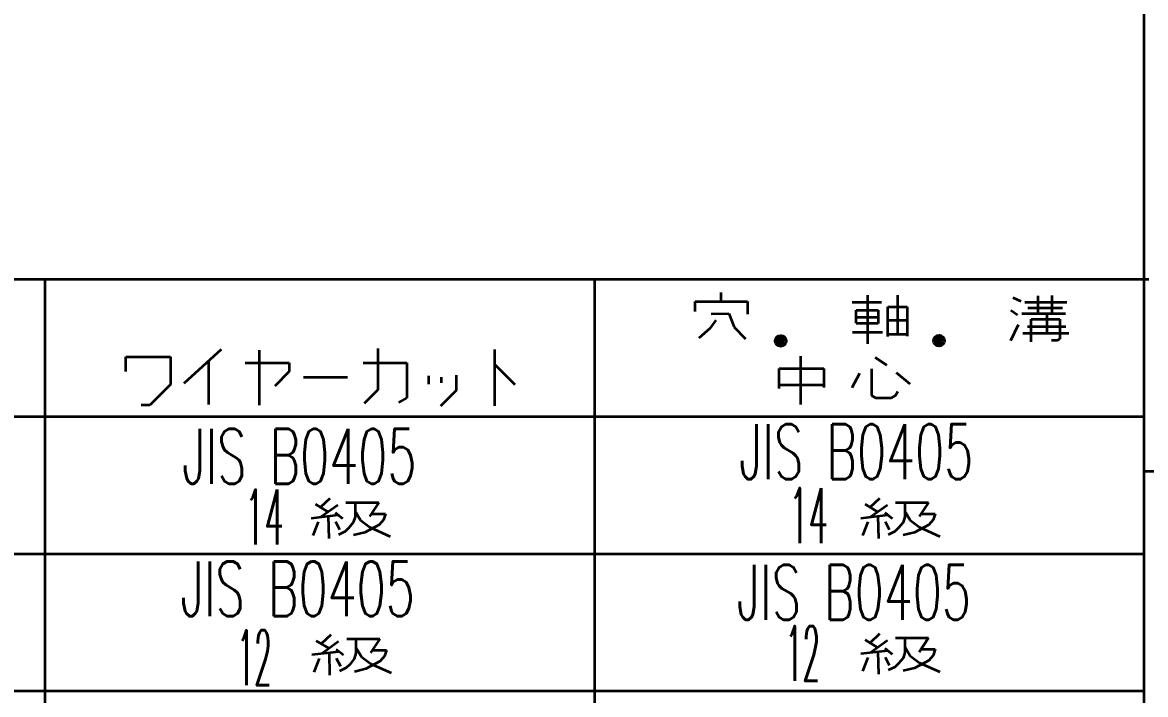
# Model space of a CAD drawing. Header units: millimetres. Extents: x 1333 to 104182, y -63211 to -5704.
# Drawn here: x 48331.59 to 48372.46, y -63186.41 to -63161.92 of the extents above; entities that cross this region are included whole.
import ezdxf
from ezdxf.enums import TextEntityAlignment as Align

# ---------------------------------------------------------------- set-up
doc = ezdxf.new("R2010")
doc.units = ezdxf.units.MM
doc.header["$LTSCALE"] = 0.5
doc.styles.get("Standard").update_dxf_attribs({"font": 'simplex.shx'})

msp = doc.modelspace()

# ---------------------------------------------------------------- linework, layer by layer
at = {"color": 7, "lineweight": 35}
for p, q in [((48372.405, -63047.278), (48372.405, -63172.422)), ((48372.405, -63047.278), (48372.405, -63172.422)), ((48252.405, -63171.278), (48372.583, -63171.278)), ((48252.405, -63171.278), (48372.583, -63171.278)), ((48332.405, -63171.278), (48332.405, -63191.278)), ((48332.405, -63171.278), (48332.405, -63191.278)), ((48352.405, -63171.278), (48352.405, -63196.278)), ((48352.405, -63171.278), (48352.405, -63196.278)), ((48372.405, -63172.422), (48372.405, -63201.278)), ((48372.405, -63172.422), (48372.405, -63201.278)), ((48252.405, -63176.278), (48372.405, -63176.278)), ((48252.405, -63176.278), (48372.405, -63176.278)), ((48399.405, -63178.278), (48372.405, -63178.278)), ((48399.405, -63178.278), (48372.405, -63178.278)), ((48292.405, -63181.278), (48372.405, -63181.278)), ((48292.405, -63181.278), (48372.405, -63181.278)), ((48372.405, -63186.278), (48312.405, -63186.278)), ((48372.405, -63186.278), (48312.405, -63186.278))]:
    msp.add_line(p, q, dxfattribs=at)
at = {"color": 7, "lineweight": 35, "ltscale": 0.008194}
msp.add_line((48357.003, -63171.754), (48357.003, -63172.082), dxfattribs=at)
msp.add_line((48357.003, -63171.754), (48357.003, -63172.082), dxfattribs=at)
at = {"color": 7, "lineweight": 35, "ltscale": 0.044495}
msp.add_line((48362.347, -63171.85), (48362.347, -63173.63), dxfattribs=at)
msp.add_line((48362.347, -63171.85), (48362.347, -63173.63), dxfattribs=at)
at = {"color": 7, "lineweight": 35, "ltscale": 0.035538}
msp.add_line((48363.437, -63171.854), (48363.437, -63173.275), dxfattribs=at)
msp.add_line((48363.437, -63171.854), (48363.437, -63173.275), dxfattribs=at)
at = {"color": 7, "lineweight": 35, "ltscale": 0.007961}
msp.add_line((48367.634, -63171.942), (48367.925, -63172.071), dxfattribs=at)
msp.add_line((48367.634, -63171.942), (48367.925, -63172.071), dxfattribs=at)
at = {"color": 7, "lineweight": 35, "ltscale": 0.016248}
msp.add_line((48368.54, -63171.876), (48368.54, -63172.526), dxfattribs=at)
msp.add_line((48368.54, -63171.876), (48368.54, -63172.526), dxfattribs=at)
at = {"color": 7, "lineweight": 35, "ltscale": 0.016525}
msp.add_line((48369.052, -63171.865), (48369.052, -63172.526), dxfattribs=at)
msp.add_line((48369.052, -63171.865), (48369.052, -63172.526), dxfattribs=at)
at = {"color": 7, "lineweight": 35, "ltscale": 0.047644}
msp.add_line((48356.078, -63172.082), (48357.984, -63172.082), dxfattribs=at)
msp.add_line((48356.078, -63172.082), (48357.984, -63172.082), dxfattribs=at)
at = {"color": 7, "lineweight": 35, "ltscale": 0.009323}
msp.add_line((48356.078, -63172.455), (48356.078, -63172.082), dxfattribs=at)
msp.add_line((48356.078, -63172.455), (48356.078, -63172.082), dxfattribs=at)
at = {"color": 7, "lineweight": 35, "ltscale": 0.011584}
msp.add_line((48357.984, -63172.082), (48357.984, -63172.545), dxfattribs=at)
msp.add_line((48357.984, -63172.082), (48357.984, -63172.545), dxfattribs=at)
at = {"color": 7, "lineweight": 35, "ltscale": 0.026721}
msp.add_line((48361.783, -63172.116), (48362.852, -63172.116), dxfattribs=at)
msp.add_line((48361.783, -63172.116), (48362.852, -63172.116), dxfattribs=at)
at = {"color": 7, "lineweight": 35, "ltscale": 0.020081}
for p, q in [((48361.93, -63172.404), (48362.734, -63172.404)), ((48361.93, -63172.404), (48362.734, -63172.404)), ((48361.93, -63172.662), (48362.734, -63172.662)), ((48361.93, -63172.662), (48362.734, -63172.662)), ((48362.734, -63172.891), (48361.93, -63172.891)), ((48362.734, -63172.891), (48361.93, -63172.891))]:
    msp.add_line(p, q, dxfattribs=at)
at = {"color": 7, "lineweight": 35, "ltscale": 0.011816}
msp.add_line((48361.93, -63172.876), (48361.93, -63172.404), dxfattribs=at)
msp.add_line((48361.93, -63172.876), (48361.93, -63172.404), dxfattribs=at)
at = {"color": 7, "lineweight": 35, "ltscale": 0.012186}
msp.add_line((48362.734, -63172.404), (48362.734, -63172.891), dxfattribs=at)
msp.add_line((48362.734, -63172.404), (48362.734, -63172.891), dxfattribs=at)
at = {"color": 7, "lineweight": 35, "ltscale": 0.017505}
for p, q in [((48363.091, -63172.278), (48363.791, -63172.278)), ((48363.091, -63172.278), (48363.791, -63172.278)), ((48363.091, -63172.769), (48363.791, -63172.769)), ((48363.091, -63172.769), (48363.791, -63172.769)), ((48363.091, -63173.279), (48363.791, -63173.279)), ((48363.091, -63173.279), (48363.791, -63173.279))]:
    msp.add_line(p, q, dxfattribs=at)
at = {"color": 7, "lineweight": 35, "ltscale": 0.027048}
msp.add_line((48363.091, -63173.36), (48363.091, -63172.278), dxfattribs=at)
msp.add_line((48363.091, -63173.36), (48363.091, -63172.278), dxfattribs=at)
at = {"color": 7, "lineweight": 35, "ltscale": 0.026678}
msp.add_line((48363.791, -63172.278), (48363.791, -63173.345), dxfattribs=at)
msp.add_line((48363.791, -63172.278), (48363.791, -63173.345), dxfattribs=at)
at = {"color": 7, "lineweight": 35, "ltscale": 0.007469}
msp.add_line((48367.556, -63172.4), (48367.799, -63172.574), dxfattribs=at)
msp.add_line((48367.556, -63172.4), (48367.799, -63172.574), dxfattribs=at)
at = {"color": 7, "lineweight": 35, "ltscale": 0.038135}
msp.add_line((48368.068, -63172.105), (48369.594, -63172.105), dxfattribs=at)
msp.add_line((48368.068, -63172.105), (48369.594, -63172.105), dxfattribs=at)
at = {"color": 7, "lineweight": 35, "ltscale": 0.031494}
msp.add_line((48368.183, -63172.315), (48369.442, -63172.315), dxfattribs=at)
msp.add_line((48368.183, -63172.315), (48369.442, -63172.315), dxfattribs=at)
at = {"color": 7, "lineweight": 35, "ltscale": 0.009085}
msp.add_line((48356.822, -63172.771), (48356.608, -63173.065), dxfattribs=at)
msp.add_line((48356.822, -63172.771), (48356.608, -63173.065), dxfattribs=at)
at = {"color": 7, "lineweight": 35, "ltscale": 0.016067}
msp.add_line((48356.653, -63172.534), (48357.296, -63172.522), dxfattribs=at)
msp.add_line((48356.653, -63172.534), (48357.296, -63172.522), dxfattribs=at)
at = {"color": 7, "lineweight": 35, "ltscale": 0.01343}
msp.add_line((48357.296, -63172.522), (48357.499, -63173.02), dxfattribs=at)
msp.add_line((48357.296, -63172.522), (48357.499, -63173.02), dxfattribs=at)
at = {"color": 7, "lineweight": 35, "ltscale": 0.03988}
msp.add_line((48367.962, -63172.526), (48369.557, -63172.526), dxfattribs=at)
msp.add_line((48367.962, -63172.526), (48369.557, -63172.526), dxfattribs=at)
at = {"color": 7, "lineweight": 35, "ltscale": 0.02616}
msp.add_line((48368.304, -63172.725), (48369.351, -63172.725), dxfattribs=at)
msp.add_line((48368.304, -63172.725), (48369.351, -63172.725), dxfattribs=at)
at = {"color": 7, "lineweight": 35, "ltscale": 0.02077}
msp.add_line((48368.304, -63173.556), (48368.304, -63172.725), dxfattribs=at)
msp.add_line((48368.304, -63173.556), (48368.304, -63172.725), dxfattribs=at)
at = {"color": 7, "lineweight": 35, "ltscale": 0.017722}
msp.add_line((48368.872, -63172.526), (48368.872, -63173.235), dxfattribs=at)
msp.add_line((48368.872, -63172.526), (48368.872, -63173.235), dxfattribs=at)
at = {"color": 7, "lineweight": 35, "ltscale": 0.018094}
msp.add_line((48369.351, -63172.725), (48369.351, -63173.449), dxfattribs=at)
msp.add_line((48369.351, -63172.725), (48369.351, -63173.449), dxfattribs=at)
at = {"color": 7, "lineweight": 35, "ltscale": 0.01339}
msp.add_line((48356.608, -63173.065), (48356.213, -63173.427), dxfattribs=at)
msp.add_line((48356.608, -63173.065), (48356.213, -63173.427), dxfattribs=at)
at = {"color": 7, "lineweight": 35, "ltscale": 0.014779}
msp.add_line((48357.499, -63173.02), (48357.905, -63173.449), dxfattribs=at)
msp.add_line((48357.499, -63173.02), (48357.905, -63173.449), dxfattribs=at)
at = {"color": 7, "lineweight": 35, "ltscale": 0.027539}
msp.add_line((48361.794, -63173.201), (48362.896, -63173.201), dxfattribs=at)
msp.add_line((48361.794, -63173.201), (48362.896, -63173.201), dxfattribs=at)
at = {"color": 7, "lineweight": 35, "ltscale": 0.016422}
msp.add_line((48367.56, -63173.512), (48367.847, -63172.921), dxfattribs=at)
msp.add_line((48367.56, -63173.512), (48367.847, -63172.921), dxfattribs=at)
at = {"color": 7, "lineweight": 35, "ltscale": 0.041724}
msp.add_line((48368.002, -63173.235), (48369.671, -63173.235), dxfattribs=at)
msp.add_line((48368.002, -63173.235), (48369.671, -63173.235), dxfattribs=at)
at = {"color": 7, "lineweight": 35, "ltscale": 0.034998}
msp.add_line((48368.168, -63172.998), (48369.568, -63172.998), dxfattribs=at)
msp.add_line((48368.168, -63172.998), (48369.568, -63172.998), dxfattribs=at)
at = {"color": 7, "lineweight": 35, "ltscale": 0.009827}
for p, q in [((48358.989, -63173.483), (48359.382, -63173.482)), ((48359.382, -63173.482), (48358.989, -63173.483)), ((48358.989, -63173.483), (48359.382, -63173.482)), ((48359.382, -63173.482), (48358.989, -63173.483)), ((48364.752, -63173.477), (48365.145, -63173.477)), ((48365.145, -63173.477), (48364.752, -63173.477)), ((48364.752, -63173.477), (48365.145, -63173.477)), ((48365.145, -63173.477), (48364.752, -63173.477))]:
    msp.add_line(p, q, dxfattribs=at)
at = {"color": 7, "lineweight": 35, "ltscale": 0.009973}
for p, q in [((48359.382, -63173.482), (48358.998, -63173.59)), ((48359.382, -63173.482), (48358.998, -63173.59)), ((48365.145, -63173.477), (48364.76, -63173.584)), ((48365.145, -63173.477), (48364.76, -63173.584))]:
    msp.add_line(p, q, dxfattribs=at)
at = {"color": 7, "lineweight": 35, "ltscale": 0.009339}
for p, q in [((48358.998, -63173.59), (48359.372, -63173.595)), ((48358.998, -63173.59), (48359.372, -63173.595)), ((48364.76, -63173.584), (48365.134, -63173.589)), ((48364.76, -63173.584), (48365.134, -63173.589))]:
    msp.add_line(p, q, dxfattribs=at)
at = {"color": 7, "lineweight": 35, "ltscale": 0.008787}
msp.add_line((48359.047, -63173.376), (48359.382, -63173.482), dxfattribs=at)
msp.add_line((48359.047, -63173.376), (48359.382, -63173.482), dxfattribs=at)
at = {"color": 7, "lineweight": 35, "ltscale": 0.007298}
msp.add_line((48359.339, -63173.392), (48359.047, -63173.376), dxfattribs=at)
msp.add_line((48359.339, -63173.392), (48359.047, -63173.376), dxfattribs=at)
at = {"color": 7, "lineweight": 35, "ltscale": 0.008292}
msp.add_line((48359.372, -63173.595), (48359.047, -63173.665), dxfattribs=at)
msp.add_line((48359.372, -63173.595), (48359.047, -63173.665), dxfattribs=at)
at = {"color": 7, "lineweight": 35, "ltscale": 0.006446}
for p, q in [((48359.047, -63173.665), (48359.305, -63173.681)), ((48359.047, -63173.665), (48359.305, -63173.681)), ((48364.81, -63173.659), (48365.067, -63173.676)), ((48364.81, -63173.659), (48365.067, -63173.676))]:
    msp.add_line(p, q, dxfattribs=at)
at = {"color": 7, "lineweight": 35, "ltscale": 0.004215}
for p, q in [((48359.186, -63173.321), (48359.339, -63173.392)), ((48359.186, -63173.321), (48359.339, -63173.392)), ((48364.948, -63173.315), (48365.101, -63173.386)), ((48364.948, -63173.315), (48365.101, -63173.386))]:
    msp.add_line(p, q, dxfattribs=at)
at = {"color": 7, "lineweight": 35, "ltscale": 0.008776}
msp.add_line((48364.81, -63173.37), (48365.145, -63173.477), dxfattribs=at)
msp.add_line((48364.81, -63173.37), (48365.145, -63173.477), dxfattribs=at)
at = {"color": 7, "lineweight": 35, "ltscale": 0.007286}
msp.add_line((48365.101, -63173.386), (48364.81, -63173.37), dxfattribs=at)
msp.add_line((48365.101, -63173.386), (48364.81, -63173.37), dxfattribs=at)
at = {"color": 7, "lineweight": 35, "ltscale": 0.008293}
for p, q in [((48365.134, -63173.589), (48364.81, -63173.659)), ((48365.134, -63173.589), (48364.81, -63173.659)), ((48343.012, -63185.074), (48343.169, -63185.366)), ((48343.012, -63185.074), (48343.169, -63185.366)), ((48362.984, -63185.041), (48363.14, -63185.334)), ((48362.984, -63185.041), (48363.14, -63185.334))]:
    msp.add_line(p, q, dxfattribs=at)
at = {"color": 7, "lineweight": 35, "ltscale": 0.005164}
msp.add_line((48369.251, -63173.506), (48369.045, -63173.506), dxfattribs=at)
msp.add_line((48369.251, -63173.506), (48369.045, -63173.506), dxfattribs=at)
at = {"color": 7, "lineweight": 35, "ltscale": 0.002874}
msp.add_line((48369.351, -63173.449), (48369.251, -63173.506), dxfattribs=at)
msp.add_line((48369.351, -63173.449), (48369.251, -63173.506), dxfattribs=at)
at = {"color": 7, "lineweight": 35, "ltscale": 0.045755}
msp.add_line((48337.476, -63175.058), (48338.83, -63173.826), dxfattribs=at)
msp.add_line((48337.476, -63175.058), (48338.83, -63173.826), dxfattribs=at)
at = {"color": 7, "lineweight": 35, "ltscale": 0.050012}
msp.add_line((48340.205, -63173.86), (48340.205, -63175.861), dxfattribs=at)
msp.add_line((48340.205, -63173.86), (48340.205, -63175.861), dxfattribs=at)
at = {"color": 7, "lineweight": 35, "ltscale": 0.037579}
msp.add_line((48344.525, -63173.804), (48344.525, -63175.307), dxfattribs=at)
msp.add_line((48344.525, -63173.804), (48344.525, -63175.307), dxfattribs=at)
at = {"color": 7, "lineweight": 35, "ltscale": 0.051141}
msp.add_line((48348.765, -63173.838), (48348.765, -63175.883), dxfattribs=at)
msp.add_line((48348.765, -63173.838), (48348.765, -63175.883), dxfattribs=at)
at = {"color": 7, "lineweight": 35, "ltscale": 0.043878}
msp.add_line((48359.903, -63174.081), (48359.903, -63175.836), dxfattribs=at)
msp.add_line((48359.903, -63174.081), (48359.903, -63175.836), dxfattribs=at)
at = {"color": 7, "lineweight": 35, "ltscale": 0.040674}
msp.add_line((48335.353, -63174.098), (48336.98, -63174.098), dxfattribs=at)
msp.add_line((48335.353, -63174.098), (48336.98, -63174.098), dxfattribs=at)
at = {"color": 7, "lineweight": 35, "ltscale": 0.013446}
msp.add_line((48335.353, -63174.636), (48335.353, -63174.098), dxfattribs=at)
msp.add_line((48335.353, -63174.636), (48335.353, -63174.098), dxfattribs=at)
at = {"color": 7, "lineweight": 35, "ltscale": 0.02543}
msp.add_line((48336.98, -63174.098), (48336.98, -63175.115), dxfattribs=at)
msp.add_line((48336.98, -63174.098), (48336.98, -63175.115), dxfattribs=at)
at = {"color": 7, "lineweight": 35, "ltscale": 0.0397}
msp.add_line((48338.364, -63174.25), (48338.364, -63175.838), dxfattribs=at)
msp.add_line((48338.364, -63174.25), (48338.364, -63175.838), dxfattribs=at)
at = {"color": 7, "lineweight": 35, "ltscale": 0.040039}
for p, q in [((48339.698, -63174.324), (48341.299, -63174.324)), ((48339.698, -63174.324), (48341.299, -63174.324)), ((48341.818, -63174.844), (48343.42, -63174.844)), ((48341.818, -63174.844), (48343.42, -63174.844))]:
    msp.add_line(p, q, dxfattribs=at)
at = {"color": 7, "lineweight": 35, "ltscale": 0.007913}
msp.add_line((48341.299, -63174.324), (48341.299, -63174.64), dxfattribs=at)
msp.add_line((48341.299, -63174.324), (48341.299, -63174.64), dxfattribs=at)
at = {"color": 7, "lineweight": 35, "ltscale": 0.039746}
msp.add_line((48343.995, -63174.324), (48345.585, -63174.324), dxfattribs=at)
msp.add_line((48343.995, -63174.324), (48345.585, -63174.324), dxfattribs=at)
at = {"color": 7, "lineweight": 35, "ltscale": 0.031647}
msp.add_line((48345.585, -63174.324), (48345.585, -63175.59), dxfattribs=at)
msp.add_line((48345.585, -63174.324), (48345.585, -63175.59), dxfattribs=at)
at = {"color": 7, "lineweight": 35, "ltscale": 0.026344}
msp.add_line((48348.765, -63174.369), (48349.51, -63175.114), dxfattribs=at)
msp.add_line((48348.765, -63174.369), (48349.51, -63175.114), dxfattribs=at)
at = {"color": 7, "lineweight": 35, "ltscale": 0.012576}
msp.add_line((48362.627, -63174.132), (48363.05, -63174.404), dxfattribs=at)
msp.add_line((48362.627, -63174.132), (48363.05, -63174.404), dxfattribs=at)
at = {"color": 7, "lineweight": 35, "ltscale": 0.018567}
msp.add_line((48341.299, -63174.64), (48340.774, -63175.165), dxfattribs=at)
msp.add_line((48341.299, -63174.64), (48340.774, -63175.165), dxfattribs=at)
at = {"color": 7, "lineweight": 35, "ltscale": 0.007629}
msp.add_line((48346.374, -63174.799), (48346.374, -63175.104), dxfattribs=at)
msp.add_line((48346.374, -63174.799), (48346.374, -63175.104), dxfattribs=at)
at = {"color": 7, "lineweight": 35, "ltscale": 0.005237}
msp.add_line((48346.835, -63174.838), (48346.835, -63175.047), dxfattribs=at)
msp.add_line((48346.835, -63174.838), (48346.835, -63175.047), dxfattribs=at)
at = {"color": 7, "lineweight": 35, "ltscale": 0.013846}
msp.add_line((48347.378, -63174.776), (48347.378, -63175.33), dxfattribs=at)
msp.add_line((48347.378, -63174.776), (48347.378, -63175.33), dxfattribs=at)
at = {"color": 7, "lineweight": 35, "ltscale": 0.040601}
for p, q in [((48359.134, -63174.523), (48360.758, -63174.523)), ((48359.134, -63174.523), (48360.758, -63174.523)), ((48359.134, -63175.117), (48360.758, -63175.117)), ((48359.134, -63175.117), (48360.758, -63175.117))]:
    msp.add_line(p, q, dxfattribs=at)
at = {"color": 7, "lineweight": 35, "ltscale": 0.018365}
msp.add_line((48359.134, -63175.257), (48359.134, -63174.523), dxfattribs=at)
msp.add_line((48359.134, -63175.257), (48359.134, -63174.523), dxfattribs=at)
at = {"color": 7, "lineweight": 35, "ltscale": 0.017517}
msp.add_line((48360.758, -63174.523), (48360.758, -63175.224), dxfattribs=at)
msp.add_line((48360.758, -63174.523), (48360.758, -63175.224), dxfattribs=at)
at = {"color": 7, "lineweight": 35, "ltscale": 0.014554}
msp.add_line((48362.05, -63174.715), (48361.779, -63175.23), dxfattribs=at)
msp.add_line((48362.05, -63174.715), (48361.779, -63175.23), dxfattribs=at)
at = {"color": 7, "lineweight": 35, "ltscale": 0.02406}
msp.add_line((48362.491, -63174.545), (48362.491, -63175.508), dxfattribs=at)
msp.add_line((48362.491, -63174.545), (48362.491, -63175.508), dxfattribs=at)
at = {"color": 7, "lineweight": 35, "ltscale": 0.016273}
msp.add_line((48363.389, -63174.676), (48363.892, -63175.089), dxfattribs=at)
msp.add_line((48363.389, -63174.676), (48363.892, -63175.089), dxfattribs=at)
at = {"color": 7, "lineweight": 35, "ltscale": 0.026549}
msp.add_line((48336.98, -63175.115), (48336.229, -63175.866), dxfattribs=at)
msp.add_line((48336.98, -63175.115), (48336.229, -63175.866), dxfattribs=at)
at = {"color": 7, "lineweight": 35, "ltscale": 0.017365}
msp.add_line((48344.525, -63175.307), (48344.033, -63175.798), dxfattribs=at)
msp.add_line((48344.525, -63175.307), (48344.033, -63175.798), dxfattribs=at)
at = {"color": 7, "lineweight": 35, "ltscale": 0.008783}
msp.add_line((48345.585, -63175.59), (48345.28, -63175.765), dxfattribs=at)
msp.add_line((48345.585, -63175.59), (48345.28, -63175.765), dxfattribs=at)
at = {"color": 7, "lineweight": 35, "ltscale": 0.020353}
msp.add_line((48347.378, -63175.33), (48346.802, -63175.905), dxfattribs=at)
msp.add_line((48347.378, -63175.33), (48346.802, -63175.905), dxfattribs=at)
at = {"color": 7, "lineweight": 35, "ltscale": 0.004455}
msp.add_line((48362.491, -63175.508), (48362.645, -63175.597), dxfattribs=at)
msp.add_line((48362.491, -63175.508), (48362.645, -63175.597), dxfattribs=at)
at = {"color": 7, "lineweight": 35, "ltscale": 0.014355}
msp.add_line((48362.645, -63175.597), (48363.219, -63175.597), dxfattribs=at)
msp.add_line((48362.645, -63175.597), (48363.219, -63175.597), dxfattribs=at)
at = {"color": 7, "lineweight": 35, "ltscale": 0.004297}
msp.add_line((48363.219, -63175.597), (48363.368, -63175.511), dxfattribs=at)
msp.add_line((48363.219, -63175.597), (48363.368, -63175.511), dxfattribs=at)
at = {"color": 7, "lineweight": 35, "ltscale": 0.004257}
msp.add_line((48363.368, -63175.511), (48363.453, -63175.363), dxfattribs=at)
msp.add_line((48363.368, -63175.511), (48363.453, -63175.363), dxfattribs=at)
at = {"color": 7, "lineweight": 35, "ltscale": 0.008008}
msp.add_line((48336.229, -63175.866), (48335.909, -63175.866), dxfattribs=at)
msp.add_line((48336.229, -63175.866), (48335.909, -63175.866), dxfattribs=at)
at = {"color": 7, "lineweight": 35, "ltscale": 0.012234}
for p, q in [((48342.783, -63179.258), (48342.425, -63179.592)), ((48342.783, -63179.258), (48342.425, -63179.592)), ((48362.787, -63179.258), (48362.429, -63179.592)), ((48362.787, -63179.258), (48362.429, -63179.592)), ((48362.787, -63184.197), (48362.429, -63184.53)), ((48362.787, -63184.197), (48362.429, -63184.53))]:
    msp.add_line(p, q, dxfattribs=at)
at = {"color": 7, "lineweight": 35, "ltscale": 0.013339}
msp.add_line((48342.252, -63179.472), (48342.709, -63179.748), dxfattribs=at)
msp.add_line((48342.252, -63179.472), (48342.709, -63179.748), dxfattribs=at)
at = {"color": 7, "lineweight": 35, "ltscale": 0.018495}
for p, q in [((48343.066, -63179.501), (48342.466, -63179.934)), ((48343.066, -63179.501), (48342.466, -63179.934)), ((48363.07, -63179.501), (48362.47, -63179.934)), ((48363.07, -63179.501), (48362.47, -63179.934)), ((48343.099, -63184.472), (48342.499, -63184.905)), ((48343.099, -63184.472), (48342.499, -63184.905)), ((48363.07, -63184.44), (48362.47, -63184.872)), ((48363.07, -63184.44), (48362.47, -63184.872))]:
    msp.add_line(p, q, dxfattribs=at)
at = {"color": 7, "lineweight": 35, "ltscale": 0.008484}
for p, q in [((48342.976, -63179.777), (48343.239, -63179.991)), ((48342.976, -63179.777), (48343.239, -63179.991)), ((48343.008, -63184.748), (48343.272, -63184.963)), ((48343.008, -63184.748), (48343.272, -63184.963))]:
    msp.add_line(p, q, dxfattribs=at)
at = {"color": 7, "lineweight": 35, "ltscale": 0.030115}
for p, q in [((48343.358, -63179.406), (48344.563, -63179.406)), ((48343.358, -63179.406), (48344.563, -63179.406)), ((48363.362, -63179.406), (48364.567, -63179.406)), ((48363.362, -63179.406), (48364.567, -63179.406)), ((48343.391, -63184.378), (48344.595, -63184.378)), ((48343.391, -63184.378), (48344.595, -63184.378)), ((48363.362, -63184.345), (48364.567, -63184.345)), ((48363.362, -63184.345), (48364.567, -63184.345))]:
    msp.add_line(p, q, dxfattribs=at)
at = {"color": 7, "lineweight": 35, "ltscale": 0.013083}
for p, q in [((48343.695, -63179.406), (48343.695, -63179.93)), ((48343.695, -63179.406), (48343.695, -63179.93)), ((48363.699, -63179.406), (48363.699, -63179.93)), ((48363.699, -63179.406), (48363.699, -63179.93)), ((48343.728, -63184.378), (48343.728, -63184.901)), ((48343.728, -63184.378), (48343.728, -63184.901)), ((48363.699, -63184.345), (48363.699, -63184.868)), ((48363.699, -63184.345), (48363.699, -63184.868))]:
    msp.add_line(p, q, dxfattribs=at)
at = {"color": 7, "lineweight": 35, "ltscale": 0.009831}
msp.add_line((48343.695, -63179.72), (48343.897, -63180.057), dxfattribs=at)
msp.add_line((48343.695, -63179.72), (48343.897, -63180.057), dxfattribs=at)
at = {"color": 7, "lineweight": 35, "ltscale": 0.015362}
for p, q in [((48344.563, -63179.406), (48344.221, -63179.917)), ((48344.563, -63179.406), (48344.221, -63179.917)), ((48364.567, -63179.406), (48364.226, -63179.917)), ((48364.567, -63179.406), (48364.226, -63179.917))]:
    msp.add_line(p, q, dxfattribs=at)
at = {"color": 7, "lineweight": 35, "ltscale": 0.013328}
msp.add_line((48362.256, -63179.472), (48362.713, -63179.748), dxfattribs=at)
msp.add_line((48362.256, -63179.472), (48362.713, -63179.748), dxfattribs=at)
at = {"color": 7, "lineweight": 35, "ltscale": 0.008474}
for p, q in [((48362.98, -63179.777), (48363.243, -63179.991)), ((48362.98, -63179.777), (48363.243, -63179.991)), ((48362.98, -63184.716), (48363.243, -63184.93)), ((48362.98, -63184.716), (48363.243, -63184.93))]:
    msp.add_line(p, q, dxfattribs=at)
at = {"color": 7, "lineweight": 35, "ltscale": 0.009837}
for p, q in [((48363.699, -63179.72), (48363.901, -63180.057)), ((48363.699, -63179.72), (48363.901, -63180.057)), ((48343.728, -63184.691), (48343.929, -63185.029)), ((48343.728, -63184.691), (48343.929, -63185.029)), ((48363.699, -63184.658), (48363.901, -63184.996)), ((48363.699, -63184.658), (48363.901, -63184.996))]:
    msp.add_line(p, q, dxfattribs=at)
at = {"color": 7, "lineweight": 35, "ltscale": 0.024936}
msp.add_line((48342.096, -63179.975), (48343.087, -63179.864), dxfattribs=at)
msp.add_line((48342.096, -63179.975), (48343.087, -63179.864), dxfattribs=at)
at = {"color": 7, "lineweight": 35, "ltscale": 0.013404}
for p, q in [((48342.359, -63180.115), (48342.162, -63180.614)), ((48342.359, -63180.115), (48342.162, -63180.614)), ((48362.363, -63180.115), (48362.166, -63180.614)), ((48362.363, -63180.115), (48362.166, -63180.614)), ((48342.392, -63185.086), (48342.194, -63185.585)), ((48342.392, -63185.086), (48342.194, -63185.585)), ((48362.363, -63185.054), (48362.166, -63185.552)), ((48362.363, -63185.054), (48362.166, -63185.552))]:
    msp.add_line(p, q, dxfattribs=at)
at = {"color": 7, "lineweight": 35, "ltscale": 0.020496}
for p, q in [((48342.716, -63179.905), (48342.737, -63180.725)), ((48342.716, -63179.905), (48342.737, -63180.725)), ((48362.72, -63179.905), (48362.741, -63180.725)), ((48362.72, -63179.905), (48362.741, -63180.725)), ((48362.72, -63184.844), (48362.741, -63185.663)), ((48362.72, -63184.844), (48362.741, -63185.663))]:
    msp.add_line(p, q, dxfattribs=at)
at = {"color": 7, "lineweight": 35, "ltscale": 0.00829}
for p, q in [((48342.98, -63180.103), (48343.136, -63180.395)), ((48342.98, -63180.103), (48343.136, -63180.395)), ((48362.984, -63180.103), (48363.14, -63180.395)), ((48362.984, -63180.103), (48363.14, -63180.395))]:
    msp.add_line(p, q, dxfattribs=at)
at = {"color": 7, "lineweight": 35, "ltscale": 0.006362}
msp.add_line((48343.633, -63180.136), (48343.473, -63180.333), dxfattribs=at)
msp.add_line((48343.633, -63180.136), (48343.473, -63180.333), dxfattribs=at)
at = {"color": 7, "lineweight": 35, "ltscale": 0.00538}
msp.add_line((48343.695, -63179.93), (48343.633, -63180.136), dxfattribs=at)
msp.add_line((48343.695, -63179.93), (48343.633, -63180.136), dxfattribs=at)
at = {"color": 7, "lineweight": 35, "ltscale": 0.010657}
msp.add_line((48343.897, -63180.057), (48344.238, -63180.313), dxfattribs=at)
msp.add_line((48343.897, -63180.057), (48344.238, -63180.313), dxfattribs=at)
at = {"color": 7, "lineweight": 35, "ltscale": 0.013049}
for p, q in [((48344.288, -63179.819), (48344.81, -63179.819)), ((48344.288, -63179.819), (48344.81, -63179.819)), ((48364.292, -63179.819), (48364.814, -63179.819)), ((48364.292, -63179.819), (48364.814, -63179.819)), ((48344.32, -63184.79), (48344.842, -63184.79)), ((48344.32, -63184.79), (48344.842, -63184.79)), ((48364.292, -63184.757), (48364.814, -63184.757)), ((48364.292, -63184.757), (48364.814, -63184.757))]:
    msp.add_line(p, q, dxfattribs=at)
at = {"color": 7, "lineweight": 35, "ltscale": 0.006121}
for p, q in [((48344.735, -63180.041), (48344.571, -63180.222)), ((48344.735, -63180.041), (48344.571, -63180.222)), ((48364.739, -63180.041), (48364.575, -63180.222)), ((48364.739, -63180.041), (48364.575, -63180.222)), ((48344.768, -63185.012), (48344.604, -63185.193)), ((48344.768, -63185.012), (48344.604, -63185.193)), ((48364.739, -63184.98), (48364.575, -63185.161)), ((48364.739, -63184.98), (48364.575, -63185.161))]:
    msp.add_line(p, q, dxfattribs=at)
at = {"color": 7, "lineweight": 35, "ltscale": 0.005862}
for p, q in [((48344.81, -63179.819), (48344.735, -63180.041)), ((48344.81, -63179.819), (48344.735, -63180.041)), ((48364.814, -63179.819), (48364.739, -63180.041)), ((48364.814, -63179.819), (48364.739, -63180.041)), ((48364.814, -63184.757), (48364.739, -63184.98)), ((48364.814, -63184.757), (48364.739, -63184.98))]:
    msp.add_line(p, q, dxfattribs=at)
at = {"color": 7, "lineweight": 35, "ltscale": 0.024924}
for p, q in [((48362.1, -63179.975), (48363.091, -63179.864)), ((48362.1, -63179.975), (48363.091, -63179.864)), ((48342.129, -63184.946), (48343.119, -63184.835)), ((48342.129, -63184.946), (48343.119, -63184.835)), ((48362.1, -63184.914), (48363.091, -63184.802)), ((48362.1, -63184.914), (48363.091, -63184.802))]:
    msp.add_line(p, q, dxfattribs=at)
at = {"color": 7, "lineweight": 35, "ltscale": 0.00637}
msp.add_line((48363.638, -63180.136), (48363.477, -63180.333), dxfattribs=at)
msp.add_line((48363.638, -63180.136), (48363.477, -63180.333), dxfattribs=at)
at = {"color": 7, "lineweight": 35, "ltscale": 0.005376}
msp.add_line((48363.699, -63179.93), (48363.638, -63180.136), dxfattribs=at)
msp.add_line((48363.699, -63179.93), (48363.638, -63180.136), dxfattribs=at)
at = {"color": 7, "lineweight": 35, "ltscale": 0.010647}
msp.add_line((48363.901, -63180.057), (48364.242, -63180.313), dxfattribs=at)
msp.add_line((48363.901, -63180.057), (48364.242, -63180.313), dxfattribs=at)
at = {"color": 7, "lineweight": 35, "ltscale": 0.00685}
for p, q in [((48343.338, -63180.465), (48343.091, -63180.585)), ((48343.338, -63180.465), (48343.091, -63180.585)), ((48363.341, -63180.465), (48363.095, -63180.585)), ((48363.341, -63180.465), (48363.095, -63180.585)), ((48343.37, -63185.437), (48343.124, -63185.556)), ((48343.37, -63185.437), (48343.124, -63185.556)), ((48363.341, -63185.404), (48363.095, -63185.523)), ((48363.341, -63185.404), (48363.095, -63185.523))]:
    msp.add_line(p, q, dxfattribs=at)
at = {"color": 7, "lineweight": 35, "ltscale": 0.004731}
for p, q in [((48343.473, -63180.333), (48343.338, -63180.465)), ((48343.473, -63180.333), (48343.338, -63180.465)), ((48363.477, -63180.333), (48363.341, -63180.465)), ((48363.477, -63180.333), (48363.341, -63180.465)), ((48343.506, -63185.305), (48343.37, -63185.437)), ((48343.506, -63185.305), (48343.37, -63185.437)), ((48363.477, -63185.272), (48363.341, -63185.404)), ((48363.477, -63185.272), (48363.341, -63185.404))]:
    msp.add_line(p, q, dxfattribs=at)
at = {"color": 7, "lineweight": 35, "ltscale": 0.010798}
for p, q in [((48344.057, -63180.502), (48343.638, -63180.605)), ((48344.057, -63180.502), (48343.638, -63180.605)), ((48364.061, -63180.502), (48363.642, -63180.605)), ((48364.061, -63180.502), (48363.642, -63180.605))]:
    msp.add_line(p, q, dxfattribs=at)
at = {"color": 7, "lineweight": 35, "ltscale": 0.014628}
for p, q in [((48344.571, -63180.222), (48344.057, -63180.502)), ((48344.571, -63180.222), (48344.057, -63180.502)), ((48364.575, -63180.222), (48364.061, -63180.502)), ((48364.575, -63180.222), (48364.061, -63180.502))]:
    msp.add_line(p, q, dxfattribs=at)
at = {"color": 7, "lineweight": 35, "ltscale": 0.020158}
msp.add_line((48344.238, -63180.313), (48344.974, -63180.642), dxfattribs=at)
msp.add_line((48344.238, -63180.313), (48344.974, -63180.642), dxfattribs=at)
at = {"color": 7, "lineweight": 35, "ltscale": 0.020169}
msp.add_line((48364.242, -63180.313), (48364.978, -63180.642), dxfattribs=at)
msp.add_line((48364.242, -63180.313), (48364.978, -63180.642), dxfattribs=at)
at = {"color": 7, "lineweight": 35, "ltscale": 0.012225}
msp.add_line((48342.815, -63184.229), (48342.458, -63184.563), dxfattribs=at)
msp.add_line((48342.815, -63184.229), (48342.458, -63184.563), dxfattribs=at)
at = {"color": 7, "lineweight": 35, "ltscale": 0.013337}
msp.add_line((48342.285, -63184.444), (48342.741, -63184.72), dxfattribs=at)
msp.add_line((48342.285, -63184.444), (48342.741, -63184.72), dxfattribs=at)
at = {"color": 7, "lineweight": 35, "ltscale": 0.01536}
for p, q in [((48344.595, -63184.378), (48344.254, -63184.888)), ((48344.595, -63184.378), (48344.254, -63184.888)), ((48364.567, -63184.345), (48364.226, -63184.856)), ((48364.567, -63184.345), (48364.226, -63184.856))]:
    msp.add_line(p, q, dxfattribs=at)
at = {"color": 7, "lineweight": 35, "ltscale": 0.013327}
msp.add_line((48362.256, -63184.411), (48362.713, -63184.687), dxfattribs=at)
msp.add_line((48362.256, -63184.411), (48362.713, -63184.687), dxfattribs=at)
at = {"color": 7, "lineweight": 35, "ltscale": 0.020497}
msp.add_line((48342.749, -63184.877), (48342.77, -63185.696), dxfattribs=at)
msp.add_line((48342.749, -63184.877), (48342.77, -63185.696), dxfattribs=at)
at = {"color": 7, "lineweight": 35, "ltscale": 0.006364}
msp.add_line((48343.666, -63185.107), (48343.506, -63185.305), dxfattribs=at)
msp.add_line((48343.666, -63185.107), (48343.506, -63185.305), dxfattribs=at)
at = {"color": 7, "lineweight": 35, "ltscale": 0.005373}
for p, q in [((48343.728, -63184.901), (48343.666, -63185.107)), ((48343.728, -63184.901), (48343.666, -63185.107)), ((48363.699, -63184.868), (48363.638, -63185.074)), ((48363.699, -63184.868), (48363.638, -63185.074))]:
    msp.add_line(p, q, dxfattribs=at)
at = {"color": 7, "lineweight": 35, "ltscale": 0.010659}
msp.add_line((48343.929, -63185.029), (48344.271, -63185.284), dxfattribs=at)
msp.add_line((48343.929, -63185.029), (48344.271, -63185.284), dxfattribs=at)
at = {"color": 7, "lineweight": 35, "ltscale": 0.005858}
msp.add_line((48344.842, -63184.79), (48344.768, -63185.012), dxfattribs=at)
msp.add_line((48344.842, -63184.79), (48344.768, -63185.012), dxfattribs=at)
at = {"color": 7, "lineweight": 35, "ltscale": 0.006372}
msp.add_line((48363.638, -63185.074), (48363.477, -63185.272), dxfattribs=at)
msp.add_line((48363.638, -63185.074), (48363.477, -63185.272), dxfattribs=at)
at = {"color": 7, "lineweight": 35, "ltscale": 0.010649}
msp.add_line((48363.901, -63184.996), (48364.242, -63185.252), dxfattribs=at)
msp.add_line((48363.901, -63184.996), (48364.242, -63185.252), dxfattribs=at)
at = {"color": 7, "lineweight": 35, "ltscale": 0.010785}
msp.add_line((48344.089, -63185.474), (48343.671, -63185.577), dxfattribs=at)
msp.add_line((48344.089, -63185.474), (48343.671, -63185.577), dxfattribs=at)
at = {"color": 7, "lineweight": 35, "ltscale": 0.01464}
msp.add_line((48344.604, -63185.193), (48344.089, -63185.474), dxfattribs=at)
msp.add_line((48344.604, -63185.193), (48344.089, -63185.474), dxfattribs=at)
at = {"color": 7, "lineweight": 35, "ltscale": 0.020157}
msp.add_line((48344.271, -63185.284), (48345.006, -63185.614), dxfattribs=at)
msp.add_line((48344.271, -63185.284), (48345.006, -63185.614), dxfattribs=at)
at = {"color": 7, "lineweight": 35, "ltscale": 0.010797}
msp.add_line((48364.061, -63185.441), (48363.642, -63185.544), dxfattribs=at)
msp.add_line((48364.061, -63185.441), (48363.642, -63185.544), dxfattribs=at)
at = {"color": 7, "lineweight": 35, "ltscale": 0.014629}
msp.add_line((48364.575, -63185.161), (48364.061, -63185.441), dxfattribs=at)
msp.add_line((48364.575, -63185.161), (48364.061, -63185.441), dxfattribs=at)
at = {"color": 7, "lineweight": 35, "ltscale": 0.020168}
msp.add_line((48364.242, -63185.252), (48364.978, -63185.581), dxfattribs=at)
msp.add_line((48364.242, -63185.252), (48364.978, -63185.581), dxfattribs=at)
at = {"color": 7, "lineweight": 35}
for centre in [(48359.186, -63173.521), (48359.186, -63173.521), (48364.948, -63173.515), (48364.948, -63173.515)]:
    msp.add_circle(centre, 0.2, dxfattribs=at)

# ---------------------------------------------------------------- texts
at = {"color": 7, "lineweight": 13}
for s, width, p, p2 in [('JIS B0405', 0.566102, (48337.411, -63178.728), (48345.929, -63178.728)), ('JIS B0405', 0.566102, (48337.411, -63178.728), (48345.929, -63178.728)), ('JIS B0405', 0.566102, (48357.677, -63178.56), (48366.195, -63178.56)), ('JIS B0405', 0.566102, (48357.677, -63178.56), (48366.195, -63178.56)), ('14', 0.481024, (48339.688, -63180.939), (48341.108, -63180.939)), ('14', 0.481024, (48339.688, -63180.939), (48341.108, -63180.939)), ('14', 0.481024, (48359.487, -63180.886), (48360.907, -63180.886)), ('14', 0.481024, (48359.487, -63180.886), (48360.907, -63180.886)), ('JIS B0405', 0.566102, (48337.351, -63183.553), (48345.87, -63183.553)), ('JIS B0405', 0.566102, (48337.351, -63183.553), (48345.87, -63183.553)), ('JIS B0405', 0.566102, (48357.592, -63183.681), (48366.111, -63183.681)), ('JIS B0405', 0.566102, (48357.592, -63183.681), (48366.111, -63183.681)), ('12', 0.442755, (48339.397, -63186.065), (48340.662, -63186.065)), ('12', 0.442755, (48339.397, -63186.065), (48340.662, -63186.065)), ('12', 0.442755, (48359.351, -63185.909), (48360.616, -63185.909)), ('12', 0.442755, (48359.351, -63185.909), (48360.616, -63185.909))]:
    msp.add_text(s, height=2, dxfattribs=dict(at, width=width)).set_placement(p, p2, align=Align.FIT)

doc.saveas('drawing.dxf')
